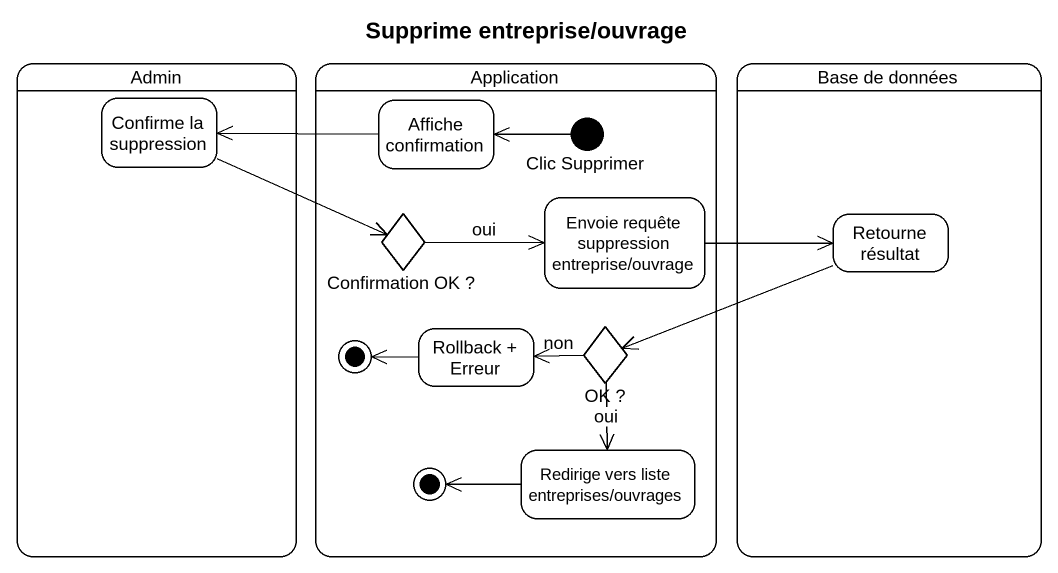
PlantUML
@startuml
title Supprime entreprise/ouvrage
hide empty description
state Admin {
  state "Confirme la suppression" as Confirme_la_suppression
}
state Application {
  state "Affiche confirmation" as Affiche_confirmation
  state "Clic Supprimer" as Clic_Supprimer <<start>>
  state "Envoie requête suppression entreprise/ouvrage" as Envoie_requête_suppression
  state "Confirmation OK ?" as Confirmation_OK <<choice>>
  state final1 <<end>>
  state "Rollback + Erreur" as Rollback_Erreur
  state "OK ?" as OK <<choice>>
  state final2 <<end>>
  state "Redirige vers liste entreprises/ouvrages" as Redirige_vers_liste
}
state "Base de données" as Base_de_données {
  state "Retourne résultat" as Retourne_résultat
}
Confirme_la_suppression -right-> Confirmation_OK
Affiche_confirmation -left-> Confirme_la_suppression
Clic_Supprimer -left-> Affiche_confirmation
Envoie_requête_suppression -right-> Retourne_résultat
Confirmation_OK -right-> Envoie_requête_suppression : oui
Retourne_résultat -left-> OK
Rollback_Erreur -left-> final1
OK -left-> Rollback_Erreur : non
OK --> Redirige_vers_liste : oui
Redirige_vers_liste -left-> final2
@enduml
